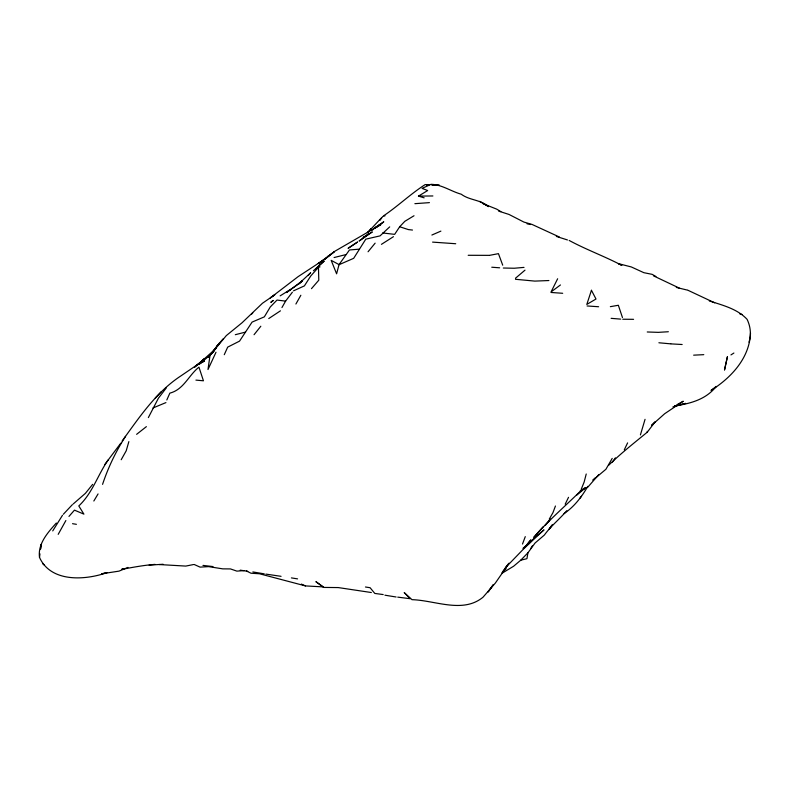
<?xml version="1.0" encoding="UTF-8"?>
<svg xmlns="http://www.w3.org/2000/svg" width="790" height="790" viewBox="0 0 790 790"><rect width="100%" height="100%" fill="white"/><g stroke="black" fill="none" stroke-linecap="round" stroke-linejoin="round"><path stroke-width="1.19" d="M127.96 567.408L119.014 571.13L101.653 573.797L107.035 572.622C85.211 580.334 50.856 582.664 39.5 557.394C37.663 543.639 47.904 532.48 56.347 523M39.5 557.394L39.954 553.859M40.557 549.139L41.159 544.419L40.557 548.823M209.883 356.26L207.997 369.532L215.996 352.261M566.786 510.676C559.606 519.149 550.857 526.051 544.33 535.087L535.047 543.026L527.908 552.842L526.94 558.688L520.768 560.179L513.648 566.213L502.45 572.997M749.009 342.169C751.418 334.486 750.539 326.517 747.093 319.338C737.317 308.811 722.524 305.207 709.292 300.931M750.5 333.202C749.473 358.285 731.115 377.699 711.039 390.448L716.204 386.419C705.983 399.612 690.154 403.641 674.532 405.991L685.601 403.404L672.932 406.909M645.055 419.332L640.413 434.915M586.229 474L584.156 482.019L581.233 489.247M128.859 441.62L126.203 450.813L121.196 459.731M102.562 484.359C108.181 467.453 115.873 451.347 125.541 436.386M522.516 544.024L525.271 536.627M555.439 506.015L552.951 512.661L549.238 519.178M166.828 399.957L169.84 393.144C183.784 389.539 188.563 375.378 198.952 367.143L203.445 380.8L195.93 380.109M148.362 417.584L158.405 398.219L166.275 387.959M224.271 354.7L227.678 347.136L239.548 341.122L252.079 322.103L264.344 316.849L270.269 306.984L277.004 300.062L285.595 301.118L292.399 292.191M624.307 449.777L627.606 442.884M565.196 504.178L568.524 497.315M58.193 534.346L65.866 520.551M557.641 278.761L551.064 291.915L560.446 284.963M595.334 477.802L592.875 480.221L605.91 469.27L612.201 458.388M608.774 465.172C620.97 453.312 634.311 442.825 647.316 432.15L655.058 421.919L651.543 425.405L664.657 413.733L683.261 401.231L676.921 404.697M295.904 304.022L300.852 295.262M281.951 307.547L285.595 301.118M52.733 530.91L62.459 515.337M389.697 226.878L380.049 235.884L365.79 239.153L353.683 258.32L339.206 264.63M93.832 501.018L98.059 493.928M108.102 459.997C97.733 475.007 92.41 493.246 78.802 505.956L83.908 514.132L74.458 510.143L68.967 516.413M530.673 548.635L532.49 545.673M564.07 513.628C574.251 506.676 581.726 496.92 587.8 486.334M122.164 440.929C139.376 417.288 156.084 392.077 181.009 375.823L198.162 364.141L204.58 358.7L199.643 363.025L216.411 348.084M414.019 215.749L404.806 221.338L399.681 226.75L394.644 234.363L382.686 232.961M339.038 264.601L331.188 260.354L336.599 273.814L339.038 264.601L349.466 249.966L359.035 249.186M552.269 524.679L549.02 529.458L551.44 525.962M104.784 464.54L120.771 443.21M507.279 565.541L502.154 573.046L509.027 563.171M612.448 462.071L615.39 457.835M199.781 363.943L210.861 354.394L214.584 350.098L208.442 357.139L219.719 342.811L216.885 346.178L212.846 351.856L226.305 335.602L242.046 322.774L262.507 303.212L274.801 294.769L270.328 297.909L298.067 276.678L323.12 260.236L318.271 263.633L334.17 251.783L324.71 259.308L334.921 251.2L380.81 224.666L373.966 228.409M530.9 539.639L523.869 548.576L529.912 541.012M379.852 220.459L382.745 216.49L385.026 215.789M505.205 567.98L508.207 564.119M579.771 498.401L581.44 496.278M254.054 334.713L260.828 326.231M92.657 484.349L85.409 493.345L73.154 504.02M368.061 251.773L375.132 243.152M598.662 474.721L587.849 487.144L580.275 490.847L585.143 487.657M216.885 346.178L222.978 338.979M543.016 526.91L533.803 537.378C548.527 520.245 565.68 505.807 581.618 489.948M368.189 232.26L371.379 228.527L367.982 232.448M550.512 519.089L545.159 525.36L549.425 520.531M311.477 288.666L318.785 280.203L318.469 267.306L320.009 266.872M208.353 357.228L214.554 350.128M367.814 232.428L381.501 217.803M318.469 267.306L310.806 275.917L304.397 285.881L293.505 290.848M251.664 314.084L252.78 312.889M63.348 514.26L72.344 504.672M155.284 398.012L161.239 391.731M308.327 275.226L310.677 272.777L298.709 283.877L286.464 292.567L302.353 280.835L298.709 283.877L301.197 282.109M528.036 544.547L535.61 536.746L543.994 529.883L523.79 548.566L530.544 541.733L507.289 565.818L495.33 583.089L483.026 597.201C462.901 613.82 435.241 600.331 411.985 599.669L404.204 592.589L410.158 598.711L397.745 597.131M520.768 560.179L527.908 552.842M502.302 572.306L505.936 568.79L503.24 570.657M367.33 232.872L368.298 231.905M529.596 542.72L525.301 546.996L531.216 541.15M315.506 269.044L324.246 260.976L313.423 270.763M522.95 548.359L529.893 542.365M204.58 358.7L194.725 367.034M515.465 278.248L525.004 270.15M194.715 367.044L199.05 363.42M576.789 495.103L585.252 488.082M378.094 226.029L383.792 221.802L374.351 228.221L380.513 224.083M136.621 434.332L146.387 426.64M327.682 256.493L328.877 255.585M383.91 215.601C398.18 205.943 410.751 193.807 425.148 184.603L428.733 184.781M375.477 227.935L377.284 226.671M268.758 318.558L280.45 310.825M371.823 230.354L373.65 229.159M202.457 362.205L204.245 361.05M730.948 354.917L733.89 353.031M381.442 244.337L393.459 236.674M289.387 290.157L290.601 289.397L280.154 295.855M424.141 197.826L418.463 196.118L427.676 190.538L422.058 188.375L431.073 184.317C441.906 184.583 450.981 191.348 461.261 194.222C469.438 200.403 480.666 199.574 488.497 206.634L479.708 201.361M203.968 361.079L196.75 365.237L203.889 361.139M321.105 261.915L322.063 261.391M431.883 235.035L440.889 231.114M152.974 407.986L165.93 402.594M123.754 568.593L121.571 569.393C132.789 567.329 143.76 565.215 155.057 564.386M235.311 334.703L245.581 332.077M334.101 257.54L345.674 254.656M193.422 564.564L185.778 566.084L159.145 564.544M489.612 255.338L498.451 253.649L502.716 265.193M610.354 306.668L618.353 305.266L622.461 317.55M524.007 267.395L514.25 268.245L503.319 268.017M426.56 185.225L428.97 185.028M414.888 203.672L429.424 202.635M548.902 280.539L534.84 281.102L515.485 279.285M244.228 570.607L236.872 571.121L230.443 568.918L222.75 568.859L208.629 566.627L200.058 567.121L194.192 564.485M149.122 565.146L163.096 564.258M668.35 331.741L658.327 332.353L647.247 331.978M693.65 355.164L703.781 354.661M418.463 196.118L432.89 195.96M489.227 255.358L468.194 255.288M622.787 319.229L633.57 319.328M323.851 587.434L316.059 581.786L323.851 587.434L338.238 587.572L371.349 592.53M383.19 594.564L374.816 593.438L370.095 587.721L365.454 587M322.409 586.851L305.483 585.913L259.446 573.767L251.003 573.224L246.381 570.973M455.721 243.735L432.584 242.115M432.308 184.949L439.467 185.285L431.37 184.83M671.125 343.887L682.155 344.509M587.059 305.957L598.613 306.747M551.104 292.468L562.687 293.288M491.765 267.227L499.655 267.8M611.124 318.34L620.703 319.121M658.89 342.771L670.759 343.857M412.479 230.048L408.361 229.584L399.681 226.75M202.981 565.403L212.964 566.568M265.894 574.103L281.062 576.325M240.209 570.153L247.754 571.298M291.411 577.905L297.563 578.873M72.532 523.691L76.403 524.313M384.937 595.196L396.106 596.993M252.849 571.94L264.255 573.846M527.019 223.787L530.554 224.528M498.688 211.128L509.007 214.446L523.869 222.059L532.075 224.449L559.3 236.97M676.309 287.422L686.767 289.96M653.537 275.868L679.212 288.054M739.726 313.847L742.047 314.45M556.348 236.427L567.437 239.943M482.976 203.662L496.693 209.133L500.84 211.621M569.156 240.436C586.239 249.689 604.488 256.256 621.849 265.371L618.432 263.653L631.289 266.941L643.84 272.678L652.135 274.347L655.917 276.49M301.355 584.087L305.483 585.913M687.478 290.049L714.674 302.817M42.69 563.705L44.319 565.067M647.207 431.35L647.316 432.15M727.383 356.853L724.539 369.878L727.383 356.853M591.443 290.286L586.802 304.426L595.996 299.025L591.443 290.286M493.088 584.956L488.22 591.809L493.088 584.956M271.671 301.543L270.822 302.382L273.3 300.457L271.671 301.543M368.486 234.146L359.104 241.049L372.297 231.914L363.133 237.494L368.486 234.146M357.465 242.086L348.222 248.228L357.465 242.086"/></g></svg>
